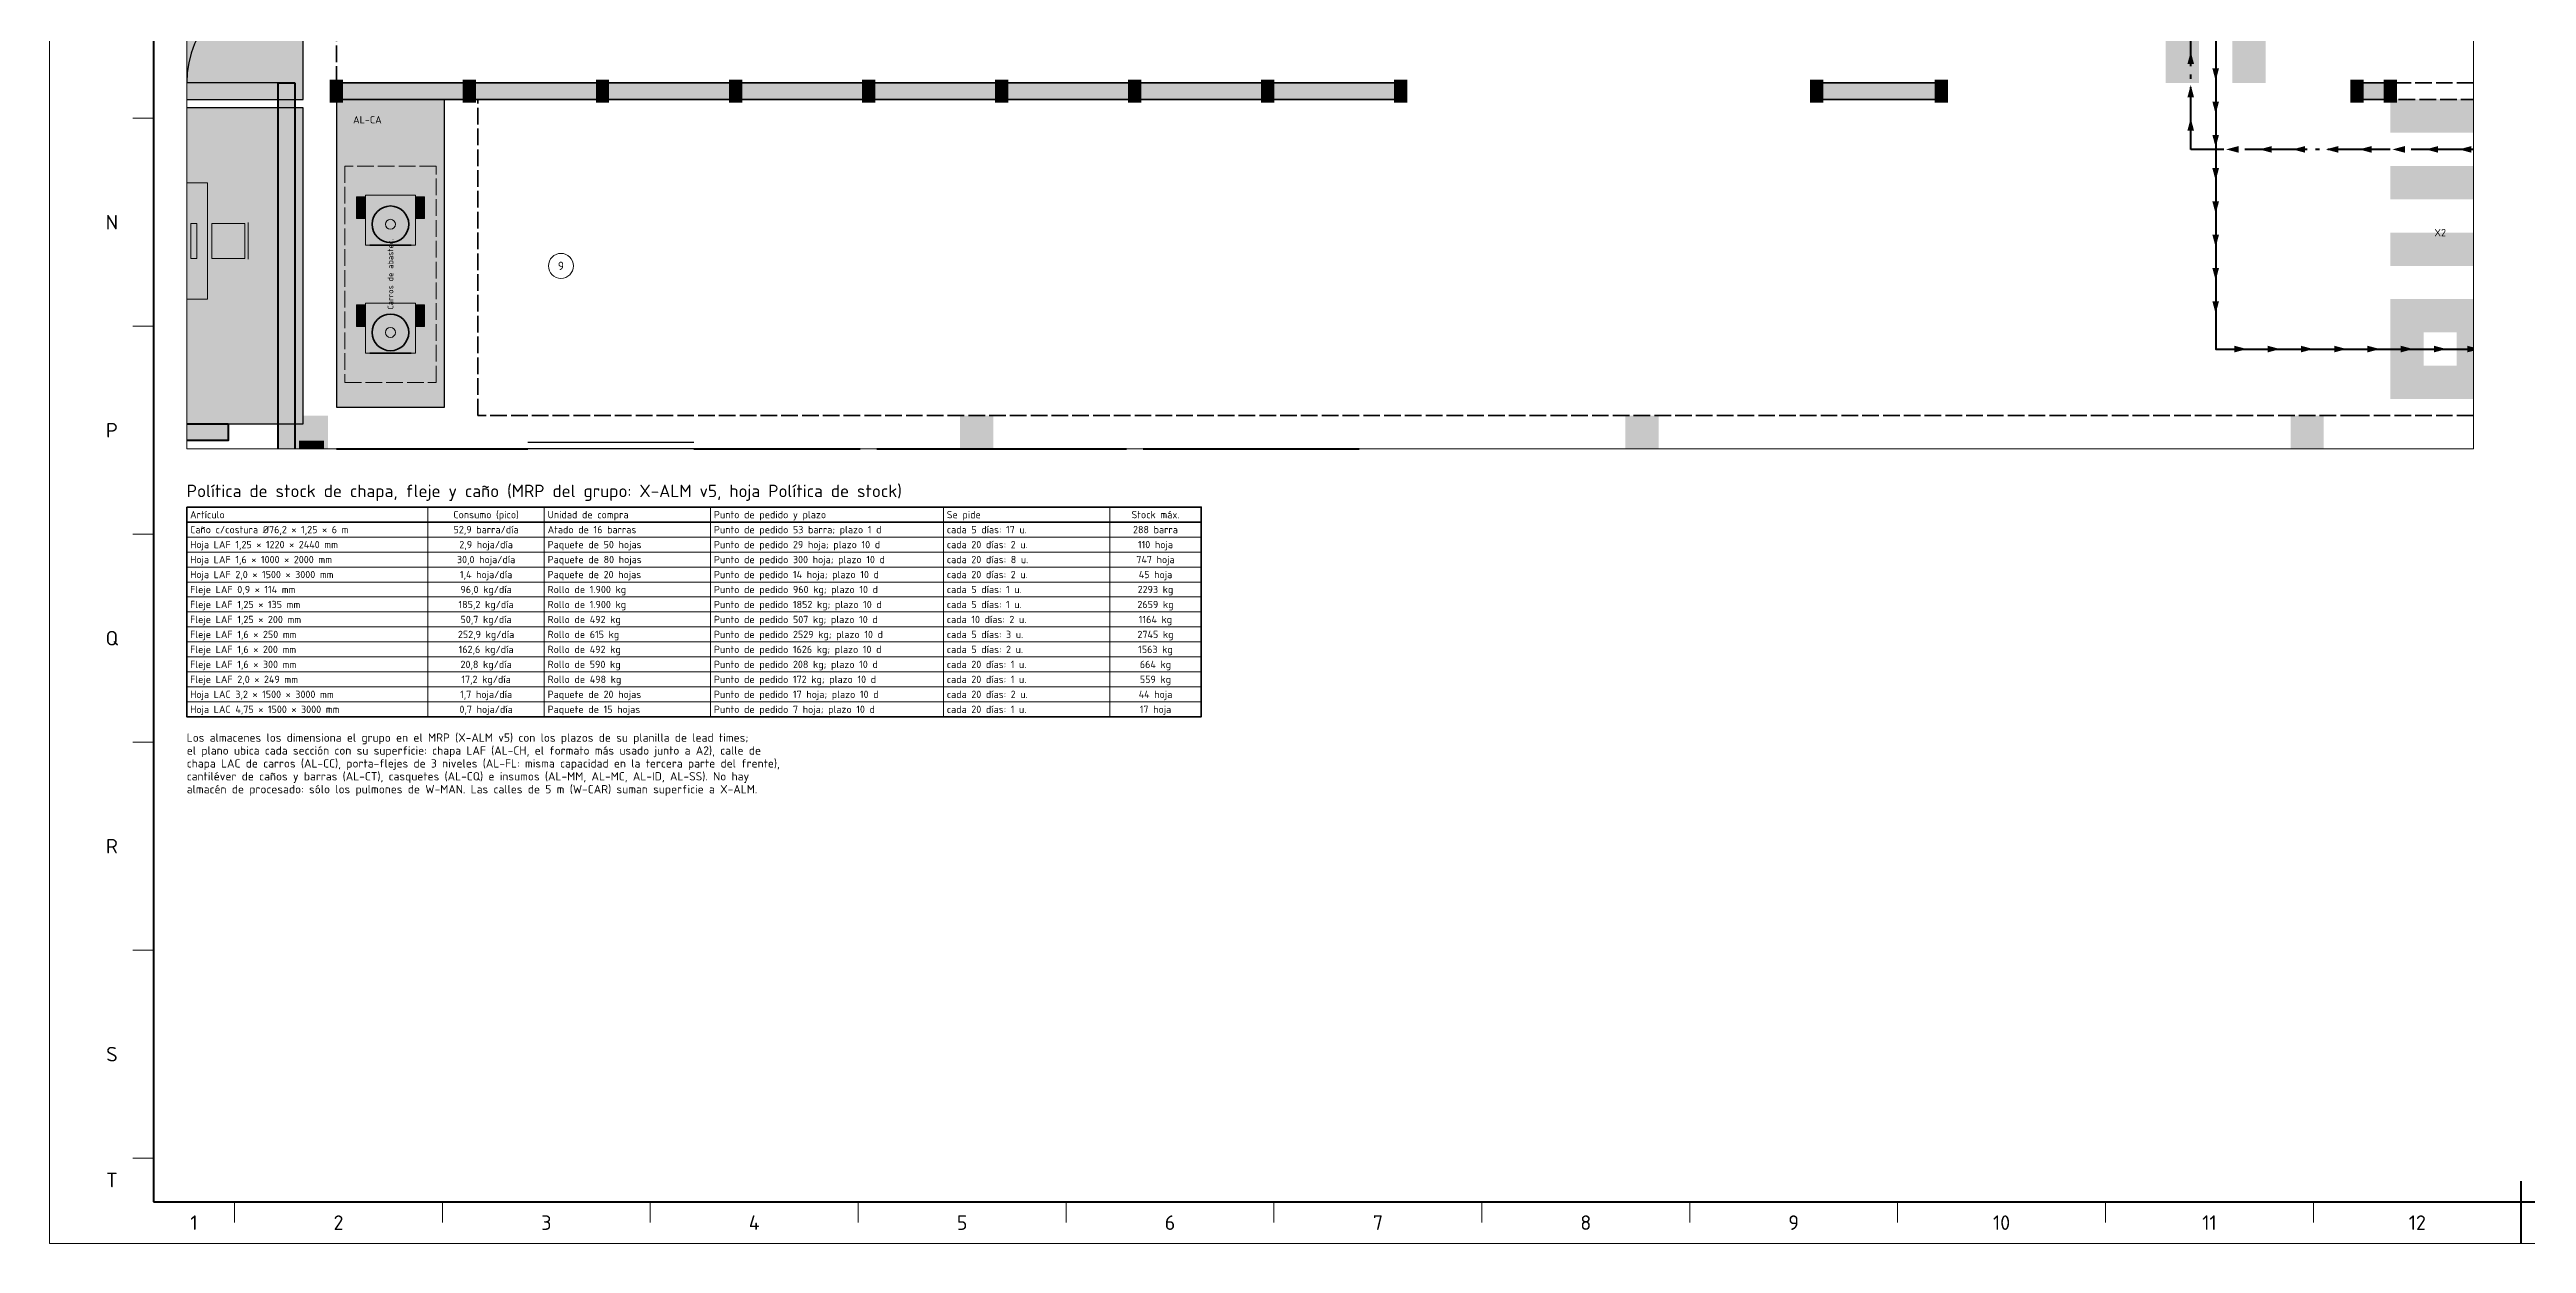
# Model space of a CAD drawing. Header units: millimetres. Extents: x 0 to 2430, y 0 to 841.
# Drawn here: x 0 to 596, y 0 to 287 of the extents above; entities that cross this region are included whole.
import ezdxf
from ezdxf.enums import TextEntityAlignment as Align

# ---------------------------------------------------------------- set-up
doc = ezdxf.new("R2010")
doc.units = ezdxf.units.MM
doc.linetypes.add('IRAM-E-TRAZOS', pattern=[5, 4, -1])
doc.linetypes.add('IRAM-F-TRAZO-PUNTO', pattern=[20, 15, -2, 1, -2])
for name, color, linetype, lineweight in [('06-TEXTO', 7, 'CONTINUOUS', 25), ('07-RECUADRO', 7, 'CONTINUOUS', 70), ('08-FINA', 5, 'CONTINUOUS', 18), ('A-ABERTURA', 7, 'CONTINUOUS', 25), ('A-COLUMNA', 7, 'CONTINUOUS', 50), ('A-COTA', 7, 'CONTINUOUS', 18), ('A-EQUIPO-FINO', 8, 'CONTINUOUS', 13), ('A-EQUIPO-OCULTO', 8, 'IRAM-E-TRAZOS', 13), ('A-EQUIPO-RELLENO', 9, 'CONTINUOUS', 13), ('A-LOCAL', 7, 'CONTINUOUS', 25), ('A-MURO', 7, 'CONTINUOUS', 50), ('A-RELLENO', 9, 'CONTINUOUS', 13), ('A-SECTOR', 1, 'CONTINUOUS', 25), ('A-SECTOR-TXT', 1, 'CONTINUOUS', 25), ('A-TABIQUE', 7, 'CONTINUOUS', 50), ('A-TEXTO', 7, 'CONTINUOUS', 18), ('F-MP', 5, 'CONTINUOUS', 70), ('F-SCRAP', 8, 'IRAM-F-TRAZO-PUNTO', 50)]:
    doc.layers.add(name, color=color, linetype=linetype, lineweight=lineweight)
for name, color, linetype, lineweight, true_color in [('A-DEFENSA', 2, 'CONTINUOUS', 35, 0xe6b400), ('A-EQUIPO', 30, 'CONTINUOUS', 35, 0xe67800), ('A-MOBILIARIO', 8, 'CONTINUOUS', 18, 0x50505a), ('A-PASILLO', 2, 'IRAM-E-TRAZOS', 35, 0xd7a500), ('A-SENDA', 2, 'CONTINUOUS', 25, 0xd7a500)]:
    doc.layers.add(name, color=color, linetype=linetype, lineweight=lineweight, true_color=true_color)
doc.styles.add('ISO3098', font='isocpeur.ttf')

msp = doc.modelspace()

# ---------------------------------------------------------------- hatches: boundary and pattern name
at = {"layer": 'A-COLUMNA', "true_color": 0x000000}
h = msp.add_hatch(color=7, dxfattribs=at)
h.dxf.hatch_style = 1
h.paths.add_polyline_path([(59, 191), (67, 191), (67, 199), (59, 199)])
h = msp.add_hatch(color=7, dxfattribs=at)
h.dxf.hatch_style = 1
h.paths.add_polyline_path([(219, 191), (227, 191), (227, 199), (219, 199)])
h = msp.add_hatch(color=7, dxfattribs=at)
h.dxf.hatch_style = 1
h.paths.add_polyline_path([(379, 191), (387, 191), (387, 199), (379, 199)])
h = msp.add_hatch(color=7, dxfattribs=at)
h.dxf.hatch_style = 1
h.paths.add_polyline_path([(539, 191), (547, 191), (547, 199), (539, 199)])
h = msp.add_hatch(color=7, dxfattribs=at)
h.dxf.hatch_style = 1
h.paths.add_polyline_path([(60, 193), (66, 193), (66, 191), (60, 191)])
at = {"layer": 'A-DEFENSA', "true_color": 0x1e1e1e}
h = msp.add_hatch(color=7, dxfattribs=at)
h.dxf.hatch_style = 1
h.paths.add_polyline_path([(67.4, 274.2), (70.6, 274.2), (70.6, 279.8), (67.4, 279.8)])
at = {"layer": 'A-DEFENSA', "true_color": 0xf5c800}
h = msp.add_hatch(color=7, dxfattribs=at)
h.dxf.hatch_style = 1
h.paths.add_polyline_path([(69, 275), (325, 275), (325, 279), (69, 279)])
at = {"layer": 'A-DEFENSA', "true_color": 0x1e1e1e}
h = msp.add_hatch(color=7, dxfattribs=at)
h.dxf.hatch_style = 1
h.paths.add_polyline_path([(99.4, 274.2), (102.6, 274.2), (102.6, 279.8), (99.4, 279.8)])
h = msp.add_hatch(color=7, dxfattribs=at)
h.dxf.hatch_style = 1
h.paths.add_polyline_path([(131.4, 274.2), (134.6, 274.2), (134.6, 279.8), (131.4, 279.8)])
h = msp.add_hatch(color=7, dxfattribs=at)
h.dxf.hatch_style = 1
h.paths.add_polyline_path([(163.4, 274.2), (166.6, 274.2), (166.6, 279.8), (163.4, 279.8)])
h = msp.add_hatch(color=7, dxfattribs=at)
h.dxf.hatch_style = 1
h.paths.add_polyline_path([(195.4, 274.2), (198.6, 274.2), (198.6, 279.8), (195.4, 279.8)])
h = msp.add_hatch(color=7, dxfattribs=at)
h.dxf.hatch_style = 1
h.paths.add_polyline_path([(227.4, 274.2), (230.6, 274.2), (230.6, 279.8), (227.4, 279.8)])
h = msp.add_hatch(color=7, dxfattribs=at)
h.dxf.hatch_style = 1
h.paths.add_polyline_path([(259.4, 274.2), (262.6, 274.2), (262.6, 279.8), (259.4, 279.8)])
h = msp.add_hatch(color=7, dxfattribs=at)
h.dxf.hatch_style = 1
h.paths.add_polyline_path([(291.4, 274.2), (294.6, 274.2), (294.6, 279.8), (291.4, 279.8)])
h = msp.add_hatch(color=7, dxfattribs=at)
h.dxf.hatch_style = 1
h.paths.add_polyline_path([(323.4, 274.2), (326.6, 274.2), (326.6, 279.8), (323.4, 279.8)])
h = msp.add_hatch(color=7, dxfattribs=at)
h.dxf.hatch_style = 1
h.paths.add_polyline_path([(423.4, 274.2), (426.6, 274.2), (426.6, 279.8), (423.4, 279.8)])
at = {"layer": 'A-DEFENSA', "true_color": 0xf5c800}
h = msp.add_hatch(color=7, dxfattribs=at)
h.dxf.hatch_style = 1
h.paths.add_polyline_path([(425, 275), (455, 275), (455, 279), (425, 279)])
at = {"layer": 'A-DEFENSA', "true_color": 0x1e1e1e}
h = msp.add_hatch(color=7, dxfattribs=at)
h.dxf.hatch_style = 1
h.paths.add_polyline_path([(453.4, 274.2), (456.6, 274.2), (456.6, 279.8), (453.4, 279.8)])
h = msp.add_hatch(color=7, dxfattribs=at)
h.dxf.hatch_style = 1
h.paths.add_polyline_path([(553.4, 274.2), (556.6, 274.2), (556.6, 279.8), (553.4, 279.8)])
at = {"layer": 'A-DEFENSA', "true_color": 0xf5c800}
h = msp.add_hatch(color=7, dxfattribs=at)
h.dxf.hatch_style = 1
h.paths.add_polyline_path([(555, 275), (563, 275), (563, 279), (555, 279)])
at = {"layer": 'A-DEFENSA', "true_color": 0x1e1e1e}
h = msp.add_hatch(color=7, dxfattribs=at)
h.dxf.hatch_style = 1
h.paths.add_polyline_path([(561.4, 274.2), (564.6, 274.2), (564.6, 279.8), (561.4, 279.8)])
at = {"layer": 'A-EQUIPO-RELLENO', "true_color": 0xeedec0}
h = msp.add_hatch(color=7, dxfattribs=at)
h.dxf.hatch_style = 1
h.paths.add_polyline_path([(38, 255), (38, 227), (33, 227), (33, 255)])
at = {"layer": 'A-EQUIPO-RELLENO', "true_color": 0x969ba0}
h = msp.add_hatch(color=7, dxfattribs=at)
h.dxf.hatch_style = 1
h.paths.add_polyline_path([(75.8, 251.6), (73.8, 251.6), (73.8, 246.4), (75.8, 246.4)])
at = {"layer": 'A-EQUIPO-RELLENO', "true_color": 0xeeeeee}
h = msp.add_hatch(color=7, dxfattribs=at)
h.dxf.hatch_style = 1
h.paths.add_polyline_path([(88, 252), (76, 252), (76, 240), (88, 240)])
at = {"layer": 'A-EQUIPO-RELLENO', "true_color": 0x969ba0}
h = msp.add_hatch(color=7, dxfattribs=at)
h.dxf.hatch_style = 1
h.paths.add_polyline_path([(90.2, 251.6), (88.2, 251.6), (88.2, 246.4), (90.2, 246.4)])
at = {"layer": 'A-EQUIPO-RELLENO', "true_color": 0xd6e2f0}
h = msp.add_hatch(color=7, dxfattribs=at)
h.dxf.hatch_style = 1
h.paths.add_polyline_path([(47, 245.2), (47, 236.8), (39, 236.8), (39, 245.2)])
at = {"layer": 'A-EQUIPO-RELLENO', "true_color": 0x969ba0}
h = msp.add_hatch(color=7, dxfattribs=at)
h.dxf.hatch_style = 1
h.paths.add_polyline_path([(75.8, 225.6), (73.8, 225.6), (73.8, 220.4), (75.8, 220.4)])
at = {"layer": 'A-EQUIPO-RELLENO', "true_color": 0xeeeeee}
h = msp.add_hatch(color=7, dxfattribs=at)
h.dxf.hatch_style = 1
h.paths.add_polyline_path([(88, 226), (76, 226), (76, 214), (88, 214)])
at = {"layer": 'A-EQUIPO-RELLENO', "true_color": 0x969ba0}
h = msp.add_hatch(color=7, dxfattribs=at)
h.dxf.hatch_style = 1
h.paths.add_polyline_path([(90.2, 225.6), (88.2, 225.6), (88.2, 220.4), (90.2, 220.4)])
at = {"layer": 'A-MURO', "true_color": 0x464646}
h = msp.add_hatch(color=7, dxfattribs=at)
h.dxf.hatch_style = 1
h.paths.add_polyline_path([(59, 191), (55, 191), (55, 279), (59, 279)])
h = msp.add_hatch(color=7, dxfattribs=at)
h.dxf.hatch_style = 1
h.paths.add_polyline_path([(43, 193), (33, 193), (33, 197), (43, 197)])
at = {"layer": 'A-RELLENO', "true_color": 0xf5f5f5}
h = msp.add_hatch(color=7, dxfattribs=at)
h.dxf.hatch_style = 1
h.paths.add_polyline_path([(61, 305), (61, 275), (33, 275), (33, 305)])
at = {"layer": 'A-RELLENO', "true_color": 0xcde1f5}
h = msp.add_hatch(color=7, dxfattribs=at)
h.dxf.hatch_style = 1
h.paths.add_polyline_path([(69, 201), (95, 201), (95, 275), (69, 275)])
at = {"layer": 'A-RELLENO', "true_color": 0xfff8cd}
h = msp.add_hatch(color=7, dxfattribs=at)
h.dxf.hatch_style = 1
h.paths.add_polyline_path([(61, 273), (61, 197), (33, 197), (33, 273)])
at = {"layer": 'A-SENDA', "true_color": 0xd7a500}
h = msp.add_hatch(color=7, dxfattribs=at)
h.dxf.hatch_style = 1
h.paths.add_polyline_path([(509, 279), (517, 279), (517, 303), (509, 303)])
h = msp.add_hatch(color=7, dxfattribs=at)
h.dxf.hatch_style = 1
h.paths.add_polyline_path([(525, 279), (533, 279), (533, 303), (525, 303)])
h = msp.add_hatch(color=7, dxfattribs=at)
h.dxf.hatch_style = 1
h.paths.add_polyline_path([(563, 267), (563, 275), (583, 275), (583, 267)])
h = msp.add_hatch(color=7, dxfattribs=at)
h.dxf.hatch_style = 1
h.paths.add_polyline_path([(563, 251), (563, 259), (583, 259), (583, 251)])
h = msp.add_hatch(color=7, dxfattribs=at)
h.dxf.hatch_style = 1
h.paths.add_polyline_path([(563, 235), (563, 243), (583, 243), (583, 235)])
h = msp.add_hatch(color=7, dxfattribs=at)
h.dxf.hatch_style = 1
h.paths.add_polyline_path([(563, 203), (571, 203), (571, 227), (563, 227)])
h = msp.add_hatch(color=7, dxfattribs=at)
h.dxf.hatch_style = 1
h.paths.add_polyline_path([(563, 219), (563, 227), (583, 227), (583, 219)])
h = msp.add_hatch(color=7, dxfattribs=at)
h.dxf.hatch_style = 1
h.paths.add_polyline_path([(579, 203), (579, 227), (583, 227), (583, 203)])
h = msp.add_hatch(color=7, dxfattribs=at)
h.dxf.hatch_style = 1
h.paths.add_polyline_path([(563, 203), (563, 211), (583, 211), (583, 203)])
at = {"layer": 'F-MP', "true_color": 0x0046c8}
h = msp.add_hatch(color=7, dxfattribs=at)
h.dxf.hatch_style = 1
h.paths.add_polyline_path([(521, 279.5), (521.8, 282.5), (520.2, 282.5)])
h = msp.add_hatch(color=7, dxfattribs=at)
h.dxf.hatch_style = 1
h.paths.add_polyline_path([(521, 271.5), (521.8, 274.5), (520.2, 274.5)])
h = msp.add_hatch(color=7, dxfattribs=at)
h.dxf.hatch_style = 1
h.paths.add_polyline_path([(521, 263.5), (521.8, 266.5), (520.2, 266.5)])
h = msp.add_hatch(color=7, dxfattribs=at)
h.dxf.hatch_style = 1
h.paths.add_polyline_path([(521, 255.5), (521.8, 258.5), (520.2, 258.5)])
h = msp.add_hatch(color=7, dxfattribs=at)
h.dxf.hatch_style = 1
h.paths.add_polyline_path([(521, 247.5), (521.8, 250.5), (520.2, 250.5)])
h = msp.add_hatch(color=7, dxfattribs=at)
h.dxf.hatch_style = 1
h.paths.add_polyline_path([(521, 239.5), (521.8, 242.5), (520.2, 242.5)])
h = msp.add_hatch(color=7, dxfattribs=at)
h.dxf.hatch_style = 1
h.paths.add_polyline_path([(521, 231.5), (521.8, 234.5), (520.2, 234.5)])
h = msp.add_hatch(color=7, dxfattribs=at)
h.dxf.hatch_style = 1
h.paths.add_polyline_path([(521, 223.5), (521.8, 226.5), (520.2, 226.5)])
h = msp.add_hatch(color=7, dxfattribs=at)
h.dxf.hatch_style = 1
h.paths.add_polyline_path([(528.5, 215), (525.5, 215.8), (525.5, 214.2)])
h = msp.add_hatch(color=7, dxfattribs=at)
h.dxf.hatch_style = 1
h.paths.add_polyline_path([(536.5, 215), (533.5, 215.8), (533.5, 214.2)])
h = msp.add_hatch(color=7, dxfattribs=at)
h.dxf.hatch_style = 1
h.paths.add_polyline_path([(544.5, 215), (541.5, 215.8), (541.5, 214.2)])
h = msp.add_hatch(color=7, dxfattribs=at)
h.dxf.hatch_style = 1
h.paths.add_polyline_path([(552.5, 215), (549.5, 215.8), (549.5, 214.2)])
h = msp.add_hatch(color=7, dxfattribs=at)
h.dxf.hatch_style = 1
h.paths.add_polyline_path([(560.5, 215), (557.5, 215.8), (557.5, 214.2)])
h = msp.add_hatch(color=7, dxfattribs=at)
h.dxf.hatch_style = 1
h.paths.add_polyline_path([(568.5, 215), (565.5, 215.8), (565.5, 214.2)])
h = msp.add_hatch(color=7, dxfattribs=at)
h.dxf.hatch_style = 1
h.paths.add_polyline_path([(576.5, 215), (573.5, 215.8), (573.5, 214.2)])
h = msp.add_hatch(color=7, dxfattribs=at)
h.dxf.hatch_style = 1
h.paths.add_polyline_path([(581.5, 214.2), (581.5, 215.8), (583, 215.4), (583, 214.6)])
at = {"layer": 'F-SCRAP', "true_color": 0x787878}
h = msp.add_hatch(color=7, dxfattribs=at)
h.dxf.hatch_style = 1
h.paths.add_polyline_path([(515, 286.5), (514.2, 283.5), (515.8, 283.5)])
h = msp.add_hatch(color=7, dxfattribs=at)
h.dxf.hatch_style = 1
h.paths.add_polyline_path([(515, 278.5), (514.2, 275.5), (515.8, 275.5)])
h = msp.add_hatch(color=7, dxfattribs=at)
h.dxf.hatch_style = 1
h.paths.add_polyline_path([(515, 270.5), (514.2, 267.5), (515.8, 267.5)])
h = msp.add_hatch(color=7, dxfattribs=at)
h.dxf.hatch_style = 1
h.paths.add_polyline_path([(523.5, 263), (526.5, 262.2), (526.5, 263.8)])
h = msp.add_hatch(color=7, dxfattribs=at)
h.dxf.hatch_style = 1
h.paths.add_polyline_path([(531.5, 263), (534.5, 262.2), (534.5, 263.8)])
h = msp.add_hatch(color=7, dxfattribs=at)
h.dxf.hatch_style = 1
h.paths.add_polyline_path([(539.5, 263), (542.5, 262.2), (542.5, 263.8)])
h = msp.add_hatch(color=7, dxfattribs=at)
h.dxf.hatch_style = 1
h.paths.add_polyline_path([(547.5, 263), (550.5, 262.2), (550.5, 263.8)])
h = msp.add_hatch(color=7, dxfattribs=at)
h.dxf.hatch_style = 1
h.paths.add_polyline_path([(555.5, 263), (558.5, 262.2), (558.5, 263.8)])
h = msp.add_hatch(color=7, dxfattribs=at)
h.dxf.hatch_style = 1
h.paths.add_polyline_path([(563.5, 263), (566.5, 262.2), (566.5, 263.8)])
h = msp.add_hatch(color=7, dxfattribs=at)
h.dxf.hatch_style = 1
h.paths.add_polyline_path([(571.5, 263), (574.5, 262.2), (574.5, 263.8)])
h = msp.add_hatch(color=7, dxfattribs=at)
h.dxf.hatch_style = 1
h.paths.add_polyline_path([(579.5, 263), (582.5, 262.2), (582.5, 263.8)])

# ---------------------------------------------------------------- linework, layer by layer
at = {"layer": '07-RECUADRO'}
msp.add_line((594.5, 0), (594.5, 15), dxfattribs=at)
msp.add_lwpolyline([(25, 10), (1179, 10), (1179, 831), (25, 831)], close=True, dxfattribs=at)
at = {"layer": '08-FINA'}
for p, q in [((25, 270.5), (20, 270.5)), ((25, 220.5), (20, 220.5)), ((25, 170.5), (20, 170.5)), ((25, 120.5), (20, 120.5)), ((25, 70.5), (20, 70.5)), ((25, 20.5), (20, 20.5)), ((44.5, 10), (44.5, 5)), ((94.5, 10), (94.5, 5)), ((144.5, 10), (144.5, 5)), ((194.5, 10), (194.5, 5)), ((244.5, 10), (244.5, 5)), ((294.5, 10), (294.5, 5)), ((344.5, 10), (344.5, 5)), ((394.5, 10), (394.5, 5)), ((444.5, 10), (444.5, 5)), ((494.5, 10), (494.5, 5)), ((544.5, 10), (544.5, 5))]:
    msp.add_line(p, q, dxfattribs=at)
msp.add_lwpolyline([(0, 0), (1189, 0), (1189, 841), (0, 841)], close=True, dxfattribs=at)
at = {"layer": 'A-ABERTURA'}
for p, q in [((57, 279), (33, 279)), ((115, 192.6), (155, 192.6))]:
    msp.add_line(p, q, dxfattribs=at)
msp.add_arc((57, 279), 24, 90, 180, dxfattribs=at)
at = {"layer": 'A-COTA', "lineweight": 35}
msp.add_line((33, 173.4), (277, 173.4), dxfattribs=at)
at = {"layer": 'A-COTA', "lineweight": 13}
for p, q in [((91, 177), (91, 126.6)), ((119, 177), (119, 126.6)), ((159, 177), (159, 126.6)), ((215, 177), (215, 126.6)), ((255, 177), (255, 126.6)), ((33, 169.8), (277, 169.8)), ((33, 166.2), (277, 166.2)), ((33, 162.6), (277, 162.6)), ((33, 159), (277, 159)), ((33, 155.4), (277, 155.4)), ((33, 151.8), (277, 151.8)), ((33, 148.2), (277, 148.2)), ((33, 144.6), (277, 144.6)), ((33, 141), (277, 141)), ((33, 137.4), (277, 137.4)), ((33, 133.8), (277, 133.8)), ((33, 130.2), (277, 130.2))]:
    msp.add_line(p, q, dxfattribs=at)
at = {"layer": 'A-COTA', "lineweight": 35}
msp.add_lwpolyline([(33, 177), (277, 177), (277, 126.6), (33, 126.6)], close=True, dxfattribs=at)
at = {"layer": 'A-DEFENSA'}
for p, q in [((69, 279), (325, 279)), ((69, 275), (325, 275)), ((425, 279), (455, 279)), ((425, 275), (455, 275)), ((555, 279), (563, 279)), ((555, 275), (563, 275))]:
    msp.add_line(p, q, dxfattribs=at)
at = {"layer": 'A-EQUIPO'}
for p, q in [((87, 240), (77, 240)), ((87, 214), (77, 214))]:
    msp.add_line(p, q, dxfattribs=at)
for centre in [(82, 245), (82, 219)]:
    msp.add_circle(centre, 4.4, dxfattribs=at)
at = {"layer": 'A-EQUIPO-FINO'}
for points in [[(75.8, 251.6), (73.8, 251.6), (73.8, 246.4), (75.8, 246.4)], [(88, 252), (76, 252), (76, 240), (88, 240)], [(90.2, 251.6), (88.2, 251.6), (88.2, 246.4), (90.2, 246.4)], [(75.8, 225.6), (73.8, 225.6), (73.8, 220.4), (75.8, 220.4)], [(88, 226), (76, 226), (76, 214), (88, 214)], [(90.2, 225.6), (88.2, 225.6), (88.2, 220.4), (90.2, 220.4)]]:
    msp.add_lwpolyline(points, close=True, dxfattribs=at)
for centre in [(82, 245), (82, 219)]:
    msp.add_circle(centre, 1.2, dxfattribs=at)
at = {"layer": 'A-EQUIPO-OCULTO'}
msp.add_lwpolyline([(93, 259), (71, 259), (71, 207), (93, 207)], close=True, dxfattribs=at)
at = {"layer": 'A-LOCAL'}
for p, q in [((61, 275), (61, 305)), ((33, 275), (61, 275)), ((61, 273), (33, 273)), ((61, 197), (61, 273)), ((33, 197), (61, 197))]:
    msp.add_line(p, q, dxfattribs=at)
at = {"layer": 'A-MOBILIARIO'}
msp.add_line((47.8, 236.6), (47.8, 245.4), dxfattribs=at)
msp.add_lwpolyline([(33, 227), (38, 227), (38, 255), (33, 255)], dxfattribs=at)
for points in [[(34, 245.2), (34, 236.8), (35.4, 236.8), (35.4, 245.2)], [(47, 245.2), (47, 236.8), (39, 236.8), (39, 245.2)]]:
    msp.add_lwpolyline(points, close=True, dxfattribs=at)
at = {"layer": 'A-MURO'}
for points in [[(55, 191), (55, 279), (59, 279)], [(59, 279), (59, 191)], [(43, 197), (43, 193), (33, 193)], [(33, 197), (43, 197)]]:
    msp.add_lwpolyline(points, dxfattribs=at)
at = {"layer": 'A-PASILLO'}
for p, q in [((69, 279), (69, 303)), ((325, 279), (69, 279)), ((103, 199), (103, 275)), ((103, 275), (325, 275)), ((325, 275), (325, 279)), ((455, 279), (425, 279)), ((425, 279), (425, 275)), ((425, 275), (455, 275)), ((455, 275), (455, 279)), ((555, 279), (555, 275)), ((583, 279), (555, 279)), ((555, 275), (583, 275)), ((325, 199), (103, 199)), ((425, 199), (325, 199)), ((455, 199), (425, 199)), ((555, 199), (455, 199)), ((583, 199), (555, 199))]:
    msp.add_line(p, q, dxfattribs=at)
at = {"layer": 'A-SECTOR'}
msp.add_lwpolyline([(69, 201), (95, 201), (95, 275), (69, 275)], close=True, dxfattribs=at)
for points in [[(195, 191), (69, 191)], [(259, 191), (199, 191)], [(315, 191), (263, 191)]]:
    msp.add_lwpolyline(points, dxfattribs=at)
at = {"layer": 'A-TABIQUE'}
for p, q in [((69, 191), (115, 191)), ((155, 191), (195, 191)), ((199, 191), (259, 191)), ((263, 191), (315, 191))]:
    msp.add_line(p, q, dxfattribs=at)
at = {"layer": 'A-TEXTO'}
msp.add_lwpolyline([(33, 191), (583, 191), (583, 795), (33, 795)], close=True, dxfattribs=at)
msp.add_circle((123, 235), 3, dxfattribs=at)
at = {"layer": 'F-MP'}
msp.add_lwpolyline([(207, 795), (207, 691), (207, 627), (521, 627), (521, 215), (583, 215)], dxfattribs=at)
at = {"layer": 'F-SCRAP'}
msp.add_lwpolyline([(583, 263), (515, 263), (515, 639), (107, 639), (107, 691), (39, 739)], dxfattribs=at)

# ---------------------------------------------------------------- texts
at = {"layer": '06-TEXTO', "style": 'ISO3098'}
for s, p in [('N', (15, 245.5)), ('P', (15, 195.5)), ('Q', (15, 145.5)), ('R', (15, 95.5)), ('S', (15, 45.5)), ('T', (15, 15.25)), ('1', (34.75, 5)), ('2', (69.5, 5)), ('3', (119.5, 5)), ('4', (169.5, 5)), ('5', (219.5, 5)), ('6', (269.5, 5)), ('7', (319.5, 5)), ('8', (369.5, 5)), ('9', (419.5, 5)), ('10', (469.5, 5)), ('11', (519.5, 5)), ('12', (569.5, 5))]:
    msp.add_text(s, height=3.5, dxfattribs=at).set_placement(p, align=Align.MIDDLE_CENTER)
at = {"layer": 'A-SECTOR-TXT', "style": 'ISO3098'}
msp.add_text('AL-CA', height=1.76, dxfattribs=at).set_placement((73, 271), align=Align.TOP_LEFT)
at = {"layer": 'A-TEXTO', "style": 'ISO3098'}
msp.add_text('Carros de abastec.', height=1.364, rotation=90, dxfattribs=at).set_placement((82, 233), align=Align.MIDDLE_CENTER)
for s, height, p in [('X2', 1.76, (575, 243)), ('9', 2, (123, 235)), ('Consumo (pico)', 1.75, (105, 175.2)), ('Stock máx.', 1.75, (266, 175.2)), ('52,9 barra/día', 1.75, (105, 171.6)), ('2,9 hoja/día', 1.75, (105, 168)), ('288 barra', 1.75, (266, 171.6)), ('110 hoja', 1.75, (266, 168)), ('30,0 hoja/día', 1.75, (105, 164.4)), ('1,4 hoja/día', 1.75, (105, 160.8)), ('747 hoja', 1.75, (266, 164.4)), ('45 hoja', 1.75, (266, 160.8)), ('96,0 kg/día', 1.75, (105, 157.2)), ('2293 kg', 1.75, (266, 157.2)), ('185,2 kg/día', 1.75, (105, 153.6)), ('50,7 kg/día', 1.75, (105, 150)), ('2659 kg', 1.75, (266, 153.6)), ('1164 kg', 1.75, (266, 150)), ('252,9 kg/día', 1.75, (105, 146.4)), ('162,6 kg/día', 1.75, (105, 142.8)), ('2745 kg', 1.75, (266, 146.4)), ('1563 kg', 1.75, (266, 142.8)), ('20,8 kg/día', 1.75, (105, 139.2)), ('664 kg', 1.75, (266, 139.2)), ('1,7 hoja/día', 1.75, (105, 132)), ('17,2 kg/día', 1.75, (105, 135.6)), ('44 hoja', 1.75, (266, 132)), ('559 kg', 1.75, (266, 135.6)), ('0,7 hoja/día', 1.75, (105, 128.4)), ('17 hoja', 1.75, (266, 128.4))]:
    msp.add_text(s, height=height, dxfattribs=at).set_placement(p, align=Align.MIDDLE_CENTER)
msp.add_text('Política de stock de chapa, fleje y caño (MRP del grupo: X-ALM v5, hoja Política de stock)', height=3, dxfattribs=at).set_placement((33, 178.5), align=Align.BOTTOM_LEFT)
for s, p in [('Artículo', (33.8, 175.2)), ('Unidad de compra', (119.8, 175.2)), ('Punto de pedido y plazo', (159.8, 175.2)), ('Se pide', (215.8, 175.2)), ('Caño c/costura Ø76,2 × 1,25 × 6 m', (33.8, 171.6)), ('Hoja LAF 1,25 × 1220 × 2440 mm', (33.8, 168)), ('Atado de 16 barras', (119.8, 171.6)), ('Paquete de 50 hojas', (119.8, 168)), ('Punto de pedido 53 barra; plazo 1 d', (159.8, 171.6)), ('Punto de pedido 29 hoja; plazo 10 d', (159.8, 168)), ('cada 5 días: 17 u.', (215.8, 171.6)), ('cada 20 días: 2 u.', (215.8, 168)), ('Hoja LAF 1,6 × 1000 × 2000 mm', (33.8, 164.4)), ('Hoja LAF 2,0 × 1500 × 3000 mm', (33.8, 160.8)), ('Paquete de 80 hojas', (119.8, 164.4)), ('Paquete de 20 hojas', (119.8, 160.8)), ('Punto de pedido 300 hoja; plazo 10 d', (159.8, 164.4)), ('Punto de pedido 14 hoja; plazo 10 d', (159.8, 160.8)), ('cada 20 días: 8 u.', (215.8, 164.4)), ('cada 20 días: 2 u.', (215.8, 160.8)), ('Fleje LAF 0,9 × 114 mm', (33.8, 157.2)), ('Rollo de 1.900 kg', (119.8, 157.2)), ('Punto de pedido 960 kg; plazo 10 d', (159.8, 157.2)), ('cada 5 días: 1 u.', (215.8, 157.2)), ('Fleje LAF 1,25 × 135 mm', (33.8, 153.6)), ('Fleje LAF 1,25 × 200 mm', (33.8, 150)), ('Rollo de 1.900 kg', (119.8, 153.6)), ('Rollo de 492 kg', (119.8, 150)), ('Punto de pedido 1852 kg; plazo 10 d', (159.8, 153.6)), ('Punto de pedido 507 kg; plazo 10 d', (159.8, 150)), ('cada 5 días: 1 u.', (215.8, 153.6)), ('cada 10 días: 2 u.', (215.8, 150)), ('Fleje LAF 1,6 × 250 mm', (33.8, 146.4)), ('Fleje LAF 1,6 × 200 mm', (33.8, 142.8)), ('Rollo de 615 kg', (119.8, 146.4)), ('Rollo de 492 kg', (119.8, 142.8)), ('Punto de pedido 2529 kg; plazo 10 d', (159.8, 146.4)), ('Punto de pedido 1626 kg; plazo 10 d', (159.8, 142.8)), ('cada 5 días: 3 u.', (215.8, 146.4)), ('cada 5 días: 2 u.', (215.8, 142.8)), ('Fleje LAF 1,6 × 300 mm', (33.8, 139.2)), ('Rollo de 590 kg', (119.8, 139.2)), ('Punto de pedido 208 kg; plazo 10 d', (159.8, 139.2)), ('cada 20 días: 1 u.', (215.8, 139.2)), ('Fleje LAF 2,0 × 249 mm', (33.8, 135.6)), ('Hoja LAC 3,2 × 1500 × 3000 mm', (33.8, 132)), ('Rollo de 498 kg', (119.8, 135.6)), ('Paquete de 20 hojas', (119.8, 132)), ('Punto de pedido 172 kg; plazo 10 d', (159.8, 135.6)), ('Punto de pedido 17 hoja; plazo 10 d', (159.8, 132)), ('cada 20 días: 1 u.', (215.8, 135.6)), ('cada 20 días: 2 u.', (215.8, 132)), ('Hoja LAC 4,75 × 1500 × 3000 mm', (33.8, 128.4)), ('Paquete de 15 hojas', (119.8, 128.4)), ('Punto de pedido 7 hoja; plazo 10 d', (159.8, 128.4)), ('cada 20 días: 1 u.', (215.8, 128.4))]:
    msp.add_text(s, height=1.75, dxfattribs=at).set_placement(p, align=Align.MIDDLE_LEFT)
for s, p in [('el plano ubica cada sección con su superficie: chapa LAF (AL-CH, el formato más usado junto a A2), calle de', (33, 119.5)), ('Los almacenes los dimensiona el grupo en el MRP (X-ALM v5) con los plazos de su planilla de lead times;', (33, 122.6)), ('chapa LAC de carros (AL-CC), porta-flejes de 3 niveles (AL-FL: misma capacidad en la tercera parte del frente),', (33, 116.4)), ('cantiléver de caños y barras (AL-CT), casquetes (AL-CQ) e insumos (AL-MM, AL-MC, AL-ID, AL-SS). No hay', (33, 113.3)), ('almacén de procesado: sólo los pulmones de W-MAN. Las calles de 5 m (W-CAR) suman superficie a X-ALM.', (33, 110.2))]:
    msp.add_text(s, height=2, dxfattribs=at).set_placement(p, align=Align.TOP_LEFT)

doc.saveas('drawing.dxf')
